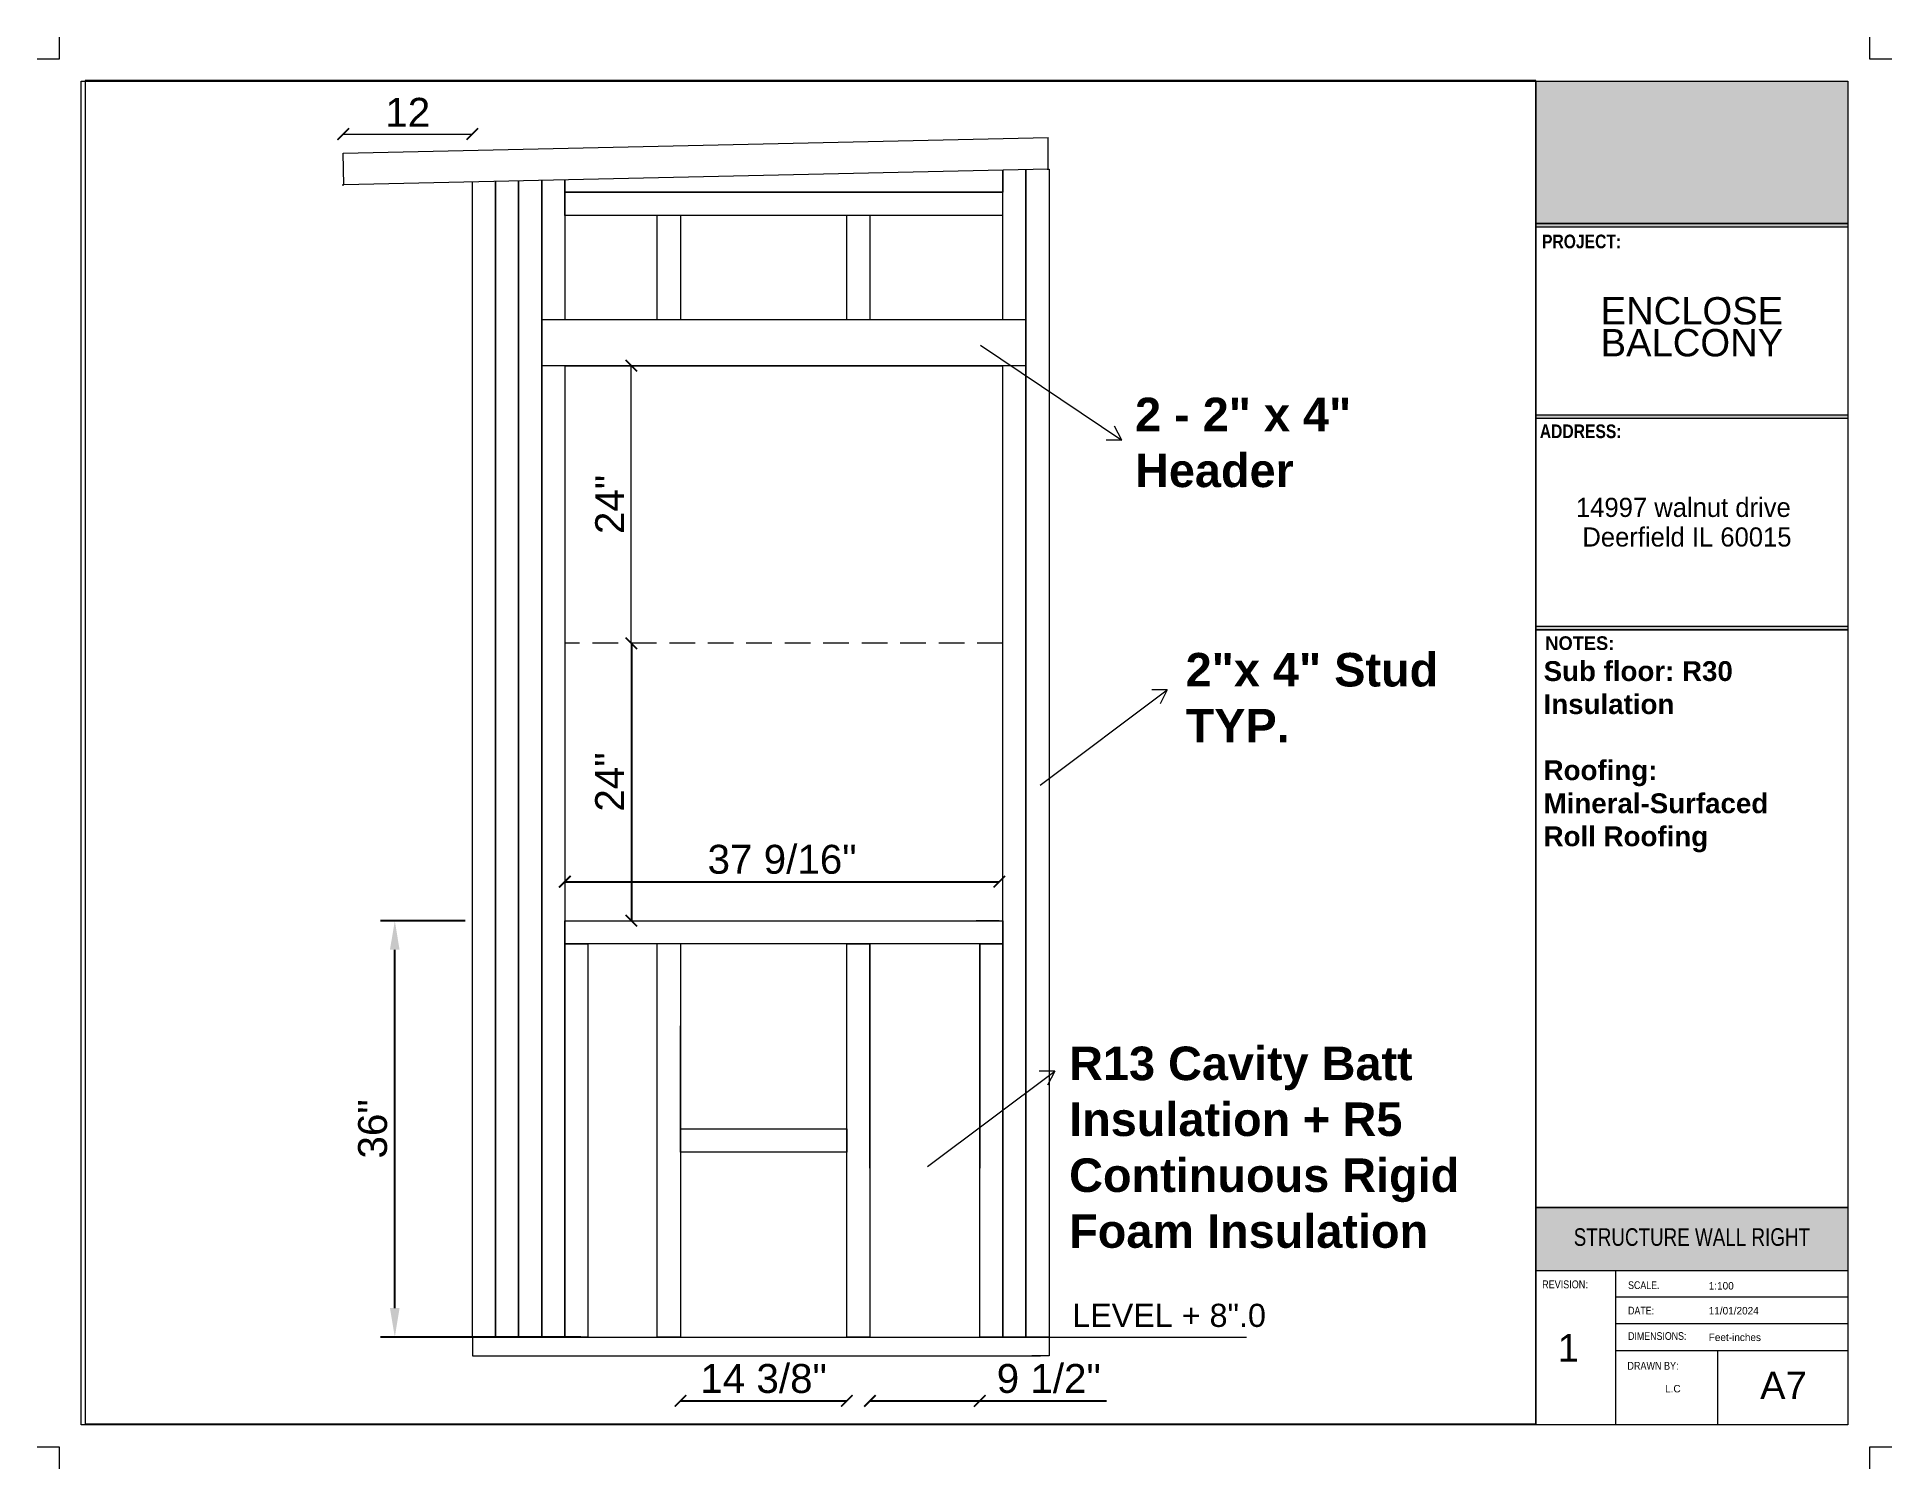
# Paper-space layout 'A7' of a CAD drawing. Header units: millimetres. Extents: x -7 to 264, y -7 to 203.
# The model-space entities are those that its viewports show. They can reach past a viewport. Long polylines and large blocks are cut down to what shows.
import ezdxf
from ezdxf.enums import TextEntityAlignment as Align

# ---------------------------------------------------------------- set-up
doc = ezdxf.new("R2010")
doc.units = ezdxf.units.MM
doc.linetypes.add('HIDDEN', pattern=[9.525, 6.35, -3.175])
doc.layers.get('0').update_dxf_attribs({"lineweight": 0})
doc.layers.add('ANNO-TEXT', color=7, linetype='Continuous', lineweight=0)
doc.styles.add('ARIAL', font='arial.ttf', dxfattribs={"height": 4})
doc.styles.add('INFORMATION', font='', dxfattribs={"height": 1.7})
doc.styles.get("Standard").update_dxf_attribs({"font": 'arial.ttf'})
doc.styles.add('TITTLE SPACES', font='', dxfattribs={"height": 4})
doc.styles.add('TITTLES', font='', dxfattribs={"height": 2.9})
doc.styles.get('INFORMATION').set_extended_font_data('Century Gothic')
doc.styles.get('TITTLE SPACES').set_extended_font_data('Century Gothic')
doc.styles.get('TITTLES').set_extended_font_data('Century Gothic', bold=True)
doc.dimstyles.new('Annotative', dxfattribs={"dimscale": 0, "dimtxt": 2.5, "dimasz": 2.5, "dimexe": 1.25, "dimexo": 0.625, "dimtad": 1, "dimtxsty": 'Standard', "dimcen": 2.5, "dimadec": 0, "dimazin": 0, "dimtfac": 1, "dimtmove": 0, "dimatfit": 3, "dimfxl": 1, "dimarcsym": 0})
doc.dimstyles.new('LILI - INCHES', dxfattribs={"dimscale": 0, "dimtxt": 2.5, "dimasz": 1, "dimexe": 1.25, "dimexo": 0.625, "dimtad": 1, "dimdec": 4, "dimzin": 1, "dimlunit": 5, "dimtxsty": 'Standard', "dimblk": 'ARCHTICK', "dimcen": 2.5, "dimse1": 1, "dimse2": 1, "dimadec": 0, "dimazin": 0, "dimtfac": 1, "dimtdec": 4, "dimtmove": 0, "dimatfit": 3, "dimldrblk": 'ARCHTICK', "dimfxl": 1, "dimfrac": 2, "dimarcsym": 0})

# ---------------------------------------------------------------- blocks, each defined once
blk = doc.blocks.new('FORMATO3')
at = {"linetype": 'Continuous', "lineweight": 0}
for points in [[(212.26, 196.43), (257.94, 196.43), (257.94, 175.58), (212.26, 175.58)], [(212.26, 175.58), (257.94, 175.58), (257.94, 175.06), (212.26, 175.06)], [(212.26, 175.58), (257.94, 175.58), (257.94, 175.06), (212.26, 175.06)], [(212.26, 147.6), (257.94, 147.6), (257.94, 147.08), (212.26, 147.08)], [(212.26, 31.64), (257.95, 31.64), (257.95, 22.39), (212.26, 22.39)]]:
    blk.add_hatch(color=256, dxfattribs=at).paths.add_polyline_path(points)
h = blk.add_hatch(color=7)
h.dxf.hatch_style = 1
h.paths.add_polyline_path([(212.26, 116.69), (257.94, 116.69), (257.94, 116.17), (212.26, 116.17)])
for p, q in [((212.26, 116.17), (257.94, 116.17)), ((212.26, 31.64), (257.95, 31.64)), ((223.94, 22.39), (223.94, -0.05)), ((238.93, -0.05), (238.93, 10.7))]:
    blk.add_line(p, q, dxfattribs=at)
for points in [[(264.38, 199.65), (261.16, 199.65), (261.16, 202.86)], [(261.16, -6.59), (261.16, -3.37), (264.38, -3.37)]]:
    blk.add_lwpolyline(points)
for points in [[(-0.59, 196.43), (257.95, 196.43), (257.95, -0.15), (-0.59, -0.15)], [(212.26, 175.58), (257.94, 175.58), (257.94, 175.06), (212.26, 175.06)], [(212.26, 175.58), (257.94, 175.58), (257.94, 175.06), (212.26, 175.06)], [(212.26, 147.6), (257.94, 147.6), (257.94, 147.08), (212.26, 147.08)], [(212.26, 116.69), (257.94, 116.69), (257.94, 116.17), (212.26, 116.17)]]:
    blk.add_lwpolyline(points, close=True, dxfattribs=at)
for points in [[(212.26, 196.43), (212.26, -0.15)], [(257.94, 196.43), (257.94, 175.58), (212.26, 175.58)], [(257.95, 22.39), (212.26, 22.39)], [(257.95, 18.51), (223.94, 18.51)], [(257.95, 14.61), (223.94, 14.61)], [(257.95, 10.7), (223.94, 10.7)]]:
    blk.add_lwpolyline(points, dxfattribs=at)
at = {"layer": 'ANNO-TEXT'}
blk.add_lwpolyline([(212.26, 116.69), (257.94, 116.69), (257.95, 31.64), (212.26, 31.64)], close=True, dxfattribs=at)
for tag, height, style, p in [('PORJECT', 3, 'TITTLES', (235.11, 160.83)), ('PROJECT', 3, 'TITTLES', (235.11, 156.16)), ('ADDRESS', 2.8, 'INFORMATION', (234.39, 132.67)), ('ADDRESS2', 2.8, 'INFORMATION', (234.39, 128.34)), ('N', 3.73, 'TITTLES', (248.51, 3.62))]:
    blk.add_attdef(tag, text='', height=height, dxfattribs=dict(style=style)).set_placement(p, align=Align.CENTER)
at = {"color": 7, "true_color": 0xffffff, "style": 'TITTLE SPACES'}
blk.add_attdef('TITTLE.SPACES', text='', height=2.57, dxfattribs=at).set_placement((235.11, 26.04), align=Align.CENTER)
for tag, p, height, style in [('SCALE', (237.58, 19.65), 1.09, 'INFORMATION'), ('DATE', (237.58, 16), 1.09, 'INFORMATION'), ('R', (217.03, 9.12), 3.73, 'TITTLES'), ('DIMENSIONS', (237.58, 12.11), 1.09, 'INFORMATION'), ('DRAWNBY', (231.19, 4.6), 1.09, 'INFORMATION')]:
    blk.add_attdef(tag, p, '', height=height, dxfattribs=dict(style=style))
at = {"layer": 'ANNO-TEXT', "lineweight": 0, "attachment_point": 1, "line_spacing_factor": 0.96736, "style": 'ARIAL'}
for s, insert, char_height in [('{\\fArial Narrow|b1|i0|c0|p34;PROJECT:}', (213.18, 173.97), 2), ('{\\fArial Narrow|b1|i0|c0|p34;ADDRESS:}\\P^I^I^I^I', (212.86, 146.2), 2), ('{\\fArial Narrow|b0|i0|c0|p34;REVISION}:', (213.2, 20.98), 1.1534), ('{\\fArial Narrow|b0|i0|c0|p34;SCALE. }  ', (225.78, 20.85), 1.1266), ('{\\fArial Narrow|b0|i0|c0|p34;DATE:  }  ', (225.78, 17.13), 1.1266), ('{\\fArial Narrow|b0|i0|c0|p34;DIMENSIONS: }  ', (225.78, 13.41), 1.1266), ('{\\fArial Narrow|b0|i0|c0|p34;DRAWN BY:}', (225.68, 9.07), 1.1534)]:
    blk.add_mtext(s, dxfattribs=dict(at, insert=insert, char_height=char_height))
at = {"layer": 'ANNO-TEXT', "insert": (213.66, 115.21), "char_height": 2, "width": 42.8727, "attachment_point": 1, "line_spacing_factor": 0.96736, "style": 'ARIAL'}
blk.add_mtext('\\A1;\\pxa0.66667,sm1,qj;{\\fCentury Gothic|b1|i0|c0|p34;NOTES:}', dxfattribs=at)
blk = doc.blocks.new('*D79')
at = {"color": 0, "lineweight": -2, "transparency": 16777216}
for p, q in [((3125.45, 458.56), (3118.12, 458.56)), ((3119.37, 425.06), (3119.37, 456.06)), ((3135.45, 422.56), (3118.12, 422.56))]:
    blk.add_line(p, q, dxfattribs=at)
at = {"color": 0, "transparency": 16777216}
for points in [[(3118.95, 456.06), (3119.78, 456.06), (3119.37, 458.56)], [(3118.95, 425.06), (3119.78, 425.06), (3119.37, 422.56)]]:
    blk.add_solid(points, dxfattribs=at)
at = {"layer": 'Defpoints', "color": 0, "transparency": 16777216}
for p in [(3119.37, 458.56), (3126.08, 458.56), (3136.08, 422.56)]:
    blk.add_point(p, dxfattribs=at)
at = {"color": 0, "transparency": 16777216, "insert": (3117.46, 440.56), "char_height": 2.5, "width": 3.5778, "attachment_point": 5, "rotation": 90}
blk.add_mtext('36"', dxfattribs=at)
blk = doc.blocks.new('_ArchTick')
at = {"color": 0, "linetype": 'ByBlock', "const_width": 0.15}
blk.add_lwpolyline([(-0.5, -0.5), (0.5, 0.5)], dxfattribs=at)
blk = doc.blocks.new('*D114')
at = {"color": 0, "lineweight": -2, "transparency": 16777216}
blk.add_line((3134.08, 461.94), (3171.66, 461.94), dxfattribs=at)
at = {"layer": 'Defpoints', "color": 0, "transparency": 16777216}
for p in [(3171.66, 461.94), (3134.08, 458.56), (3171.66, 458.56)]:
    blk.add_point(p, dxfattribs=at)
at = {"color": 0, "lineweight": -2, "transparency": 16777216, "rotation": 180}
blk.add_blockref('_ArchTick', (3134.08, 461.94), dxfattribs=at)
at = {"color": 0, "lineweight": -2, "transparency": 16777216}
blk.add_blockref('_ArchTick', (3171.66, 461.94), dxfattribs=at)
at = {"color": 0, "transparency": 16777216, "insert": (3152.87, 463.86), "char_height": 2.5, "attachment_point": 5}
blk.add_mtext('37 9/16"', dxfattribs=at)
blk = doc.blocks.new('*D116')
at = {"color": 0, "lineweight": -2, "transparency": 16777216}
blk.add_line((3144.08, 417.04), (3158.47, 417.04), dxfattribs=at)
at = {"layer": 'Defpoints', "color": 0, "transparency": 16777216}
for p in [(3144.08, 425.85), (3158.47, 425.85), (3158.47, 417.04)]:
    blk.add_point(p, dxfattribs=at)
at = {"color": 0, "lineweight": -2, "transparency": 16777216, "rotation": 180}
blk.add_blockref('_ArchTick', (3144.08, 417.04), dxfattribs=at)
at = {"color": 0, "lineweight": -2, "transparency": 16777216}
blk.add_blockref('_ArchTick', (3158.47, 417.04), dxfattribs=at)
at = {"color": 0, "transparency": 16777216, "insert": (3151.27, 418.96), "char_height": 2.5, "attachment_point": 5}
blk.add_mtext('14 3/8"', dxfattribs=at)
blk = doc.blocks.new('*D117')
at = {"color": 0, "lineweight": -2, "transparency": 16777216}
for p, q in [((3160.47, 417.04), (3169.97, 417.04)), ((3169.97, 417.04), (3180.92, 417.04))]:
    blk.add_line(p, q, dxfattribs=at)
at = {"layer": 'Defpoints', "color": 0, "transparency": 16777216}
for p in [(3160.47, 425.85), (3169.97, 425.85), (3169.97, 417.04)]:
    blk.add_point(p, dxfattribs=at)
at = {"color": 0, "lineweight": -2, "transparency": 16777216, "rotation": 180}
blk.add_blockref('_ArchTick', (3160.47, 417.04), dxfattribs=at)
at = {"color": 0, "lineweight": -2, "transparency": 16777216}
blk.add_blockref('_ArchTick', (3169.97, 417.04), dxfattribs=at)
at = {"color": 0, "transparency": 16777216, "insert": (3175.94, 418.96), "char_height": 2.5, "attachment_point": 5}
blk.add_mtext('9 1/2"', dxfattribs=at)
blk = doc.blocks.new('*D243')
at = {"color": 0, "lineweight": -2, "transparency": 16777216}
blk.add_line((3139.83, 482.56), (3139.83, 458.56), dxfattribs=at)
at = {"layer": 'Defpoints', "color": 0, "transparency": 16777216}
for p in [(3171.97, 482.56), (3139.83, 458.56), (3171.66, 458.56)]:
    blk.add_point(p, dxfattribs=at)
at = {"color": 0, "lineweight": -2, "transparency": 16777216}
for p, rotation in [((3139.83, 482.56), 90), ((3139.83, 458.56), 270)]:
    blk.add_blockref('_ArchTick', p, dxfattribs=dict(at, rotation=rotation))
at = {"color": 0, "transparency": 16777216, "insert": (3137.95, 470.56), "char_height": 2.5, "attachment_point": 5, "rotation": 90}
blk.add_mtext('24"', dxfattribs=at)

msp = doc.modelspace()

# ---------------------------------------------------------------- linework, layer by layer
for p, q in [((3175.88958, 523.56045), (3175.88958, 526.30617)), ((3114.80503, 522.21371), (3114.96793, 522.21371)), ((3170.04317, 508.3504), (3182.25463, 500.13165)), ((3134.07777, 506.56045), (3171.96793, 506.56045)), ((3182.25463, 500.13165), (3181.63276, 501.32284)), ((3182.25463, 500.13165), (3180.91704, 500.13165)), ((3182.25463, 500.13165), (3180.91704, 500.13165)), ((3182.25463, 500.13165), (3182.25463, 500.13165)), ((3175.18108, 470.29984), (3186.1924, 478.51859)), ((3186.1924, 478.51859), (3184.85481, 478.51859)), ((3186.1924, 478.51859), (3185.57053, 477.32739)), ((3186.1924, 478.51859), (3186.1924, 478.51859)), ((3170.15718, 458.56045), (3169.65718, 458.56045)), ((3171.65718, 458.56045), (3170.15718, 458.56045)), ((3171.96793, 458.56045), (3171.96793, 437.14636)), ((3160.46793, 437.17013), (3160.46793, 456.56045)), ((3169.96793, 456.56045), (3169.96793, 437.17013)), ((3144.07777, 440.56045), (3144.07777, 449.48735)), ((3165.43893, 437.32226), (3176.45026, 445.541)), ((3176.45026, 445.541), (3175.11267, 445.541)), ((3176.45026, 445.541), (3175.82839, 444.34981)), ((3176.45026, 445.541), (3176.45026, 445.541)), ((3126.65718, 422.56045), (3175.50048, 422.56045)), ((3172.75276, 422.56045), (3193.05391, 422.56045))]:
    msp.add_line(p, q)
at = {"color": 9, "linetype": 'HIDDEN', "true_color": 0xc7c8ca}
msp.add_line((3171.96793, 482.56045), (3134.07777, 482.56045), dxfattribs=at)
for points in [[(3175.88958, 523.56218), (3114.96793, 522.21371), (3114.90684, 524.93914), (3175.88958, 526.30617)], [(3171.96793, 523.47538), (3171.96793, 521.56045), (3134.07777, 521.56045), (3134.07777, 522.6367)], [(3173.96793, 523.51965), (3173.96793, 422.56045), (3171.96793, 422.56045), (3171.96793, 506.56045)], [(3171.96793, 510.56045), (3171.96793, 523.47538)], [(3175.81124, 523.56045), (3175.96793, 523.56045), (3175.96793, 422.56045), (3173.96793, 422.56045), (3173.96793, 523.51965)], [(3128.07777, 522.50389), (3128.07777, 422.56045), (3126.07777, 422.56045), (3126.07777, 522.45962)], [(3130.07777, 522.54816), (3130.07777, 422.56045), (3128.07777, 422.56045), (3128.07777, 522.50389)], [(3132.07777, 522.59243), (3132.07777, 422.56045), (3130.07777, 422.56045), (3130.07777, 522.54816)], [(3134.07777, 506.56045), (3134.07777, 422.56045), (3132.07777, 422.56045), (3132.07777, 522.59243)], [(3134.07777, 522.6367), (3134.07777, 510.56045)], [(3171.96793, 519.56045), (3134.07777, 519.56045), (3134.07777, 521.56045), (3171.96793, 521.56045)], [(3142.07777, 510.56045), (3142.07777, 519.56045)], [(3144.07777, 519.56045), (3144.07777, 510.56045)], [(3158.46793, 510.56045), (3158.46793, 519.56045)], [(3160.46793, 519.56045), (3160.46793, 510.56045)], [(3132.07777, 508.56045), (3132.07777, 508.56045), (3132.07777, 510.56045), (3173.96793, 510.56045), (3173.96793, 508.56045)], [(3173.96793, 508.56045), (3173.96793, 506.56045), (3132.07777, 506.56045), (3132.07777, 508.56045)], [(3142.07777, 458.56045), (3144.07777, 458.56045)], [(3136.07777, 456.56045), (3136.07777, 422.56045), (3134.07777, 422.56045), (3134.07777, 456.56045), (3136.07777, 456.56045)], [(3144.07777, 456.56045), (3144.07777, 422.56045), (3142.07777, 422.56045), (3142.07777, 456.56045)], [(3126.07777, 422.56045), (3126.07777, 420.93545), (3175.21793, 420.93545)], [(3174.39826, 422.55125), (3175.96793, 422.55125), (3175.96793, 420.93545), (3174.46793, 420.93545)]]:
    msp.add_lwpolyline(points)
for points in [[(3171.96793, 458.56045), (3171.96793, 456.56045), (3134.07777, 456.56045), (3134.07777, 458.56045)], [(3158.46793, 456.56045), (3160.46793, 456.56045), (3160.46793, 422.56045), (3158.46793, 422.56045)], [(3169.96793, 456.56045), (3171.96793, 456.56045), (3171.96793, 422.56045), (3169.96793, 422.56045)], [(3158.46793, 440.56045), (3158.46793, 438.56045), (3144.07777, 438.56045), (3144.07777, 440.56045)]]:
    msp.add_lwpolyline(points, close=True)

# ---------------------------------------------------------------- texts
at = {"char_height": 2.9, "attachment_point": 1, "style": 'TITTLES'}
for s, width, insert in [('{\\fArial|b1|i0|c0|p34;2 - 2" x 4"\\PHeader}', 31.1408064, (3183.40288, 503.79703)), ('{\\fArial|b1|i0|c0|p34;2"x 4" Stud TYP.}', 22.2518176, (3187.77945, 481.72088)), ('{\\fArial|b1|i0|c0|p34;R13 Cavity Batt\\PInsulation} {\\fArial|b1|i0|c0|p34;+} {\\fArial|b1|i0|c0|p34;R5 Continuous Rigid Foam Insulation}  ', 41.7107416, (3177.7016, 447.67798))]:
    msp.add_mtext_dynamic_manual_height_columns(s, width=width, gutter_width=14.5, heights=[0], dxfattribs=dict(at, insert=insert))
at = {"insert": (3177.96941, 425.43579), "char_height": 2, "width": 16.5491487, "attachment_point": 1, "style": 'TITTLE SPACES'}
msp.add_mtext('{\\fArial|b0|i0|c0|p34;LEVEL + 8".0}', dxfattribs=at)

# ---------------------------------------------------------------- dimensions: what is measured, and where the dimension line sits
msp.add_linear_dim(base=(3126.07777, 526.59875), p1=(3114.90684, 524.93914), p2=(3126.07777, 522.45962), text='12', dimstyle='LILI - INCHES', override={"dimpost": '<>"'}).render()
msp.add_linear_dim(base=(3139.82906, 506.56045), p1=(3171.96793, 482.56045), p2=(3134.07777, 506.56045), angle=90, dimstyle='LILI - INCHES', override={"dimpost": '<>"'}).render()
dim = msp.add_linear_dim(base=(3139.82906, 458.56045), p1=(3171.96793, 482.56045), p2=(3171.65718, 458.56045), angle=90, dimstyle='LILI - INCHES', override={"dimpost": '"'})
dim.commit()
dim.dimension.update_dxf_attribs({"geometry": '*D243', "text_midpoint": (3137.94894, 470.56045)})
for base, p1, p2, picture, middle in [((3171.65718, 461.93828), (3134.07777, 458.56045), (3171.65718, 458.56045), '*D114', (3152.86748, 463.85676)), ((3158.46793, 417.04198), (3144.07777, 425.84855), (3158.46793, 425.84855), '*D116', (3151.27285, 418.96047)), ((3169.96793, 417.04198), (3160.46793, 425.84855), (3169.96793, 425.84855), '*D117', (3175.94235, 418.95962))]:
    dim = msp.add_linear_dim(base=base, p1=p1, p2=p2, dimstyle='LILI - INCHES', override={"dimpost": '"'})
    dim.commit()
    dim.dimension.update_dxf_attribs({"geometry": picture, "text_midpoint": middle})
dim = msp.add_linear_dim(base=(3119.36505, 458.56045), p1=(3136.07777, 422.56045), p2=(3126.07777, 458.56045), angle=90, text='<>"', dimstyle='Annotative')
dim.commit()
dim.dimension.update_dxf_attribs({"geometry": '*D79', "text_midpoint": (3117.46277, 440.56045)})

psp = doc.layouts.new('A7')

# ---------------------------------------------------------------- linework, layer by layer
psp.add_line((-0.59, -0.15), (-0.59, 9.73))
for points in [[(-3.81, 202.86), (-3.81, 199.65), (-7.03, 199.65)], [(-7.03, -3.37), (-3.81, -3.37), (-3.81, -6.59)]]:
    psp.add_lwpolyline(points)

# ---------------------------------------------------------------- block references
ref = psp.add_blockref('FORMATO3', (0, 0))
ref.add_attrib('ADDRESS2', 'Deerfield IL 60015', dxfattribs={"height": 2.8, "style": 'INFORMATION'}).set_placement((234.39, 128.34), align=Align.CENTER)
ref.add_attrib('R', '1', dxfattribs={"height": 4, "style": 'ARIAL'}).set_placement((217.03, 9.12), align=Align.CENTER)
ref.add_attrib('DRAWNBY', 'L.C', (231.19, 4.6), dxfattribs={"height": 1.094, "style": 'INFORMATION'})
ref.add_attrib('DIMENSIONS', 'Feet-inches', (237.58, 12.11), dxfattribs={"height": 1.0939, "style": 'INFORMATION'})
ref.add_attrib('DATE', '11/01/2024', (237.58, 16), dxfattribs={"height": 1.094, "style": 'INFORMATION'})
ref.add_attrib('CLIENT.NO.', '1:100', (237.58, 19.65), dxfattribs={"height": 1.094, "style": 'INFORMATION'})
ref.add_attrib('TITTLE.SPACES', 'STRUCTURE WALL RIGHT', dxfattribs={"color": 7, "true_color": 0xffffff, "height": 2.5738, "style": 'TITTLE SPACES', "width": 0.8}).set_placement((235.11, 26.04), align=Align.CENTER)
ref.add_attrib('ADDRESS', '14997 walnut drive ', dxfattribs={"height": 2.8, "style": 'INFORMATION'}).set_placement((234.39, 132.67), align=Align.CENTER)
ref.add_attrib('PROJECT', 'BALCONY', dxfattribs={"height": 4, "style": 'ARIAL'}).set_placement((235.11, 156.16), align=Align.CENTER)
ref.add_attrib('PORJECT', 'ENCLOSE', dxfattribs={"height": 4, "style": 'ARIAL'}).set_placement((235.11, 160.83), align=Align.CENTER)
ref.add_attrib('N', 'A7', dxfattribs={"height": 4, "style": 'ARIAL'}).set_placement((248.51, 3.62), align=Align.CENTER)

# ---------------------------------------------------------------- texts
at = {"insert": (213.42, 111.57), "char_height": 2.9, "attachment_point": 1, "style": 'TITTLES'}
psp.add_mtext_dynamic_manual_height_columns('{\\fArial|b1|i0|c0|p34;Sub floor: R30 Insulation\\P\\PRoofing:^JMineral-Surfaced Roll Roofing}', width=40.0135, gutter_width=14.5, heights=[0], dxfattribs=at)

# ---------------------------------------------------------------- viewports
at = {"layer": 'Defpoints'}
psp.add_viewport(center=(106.13, 98.26), size=(212.26, 196.5296), view_center_point=(3155.32093, 473.14091), view_height=116.1813065, dxfattribs=at)

doc.saveas('drawing.dxf')
